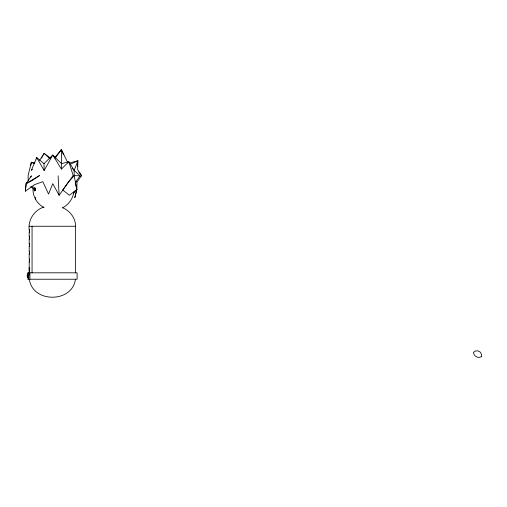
<?xml version="1.0" encoding="UTF-8"?>
<svg xmlns="http://www.w3.org/2000/svg" width="507" height="507" viewBox="0 0 507 507"><rect width="100%" height="100%" fill="white"/><g stroke="black" fill="none" stroke-linecap="round" stroke-linejoin="round"><path stroke-width="0.76" d="M36.681 158.976L36.681 157.5L44.008 163.679L44.141 170.523L52.766 155.015L61.531 163.679L61.398 169.078L68.857 161.752L74.155 170.377L80.062 175.821L75.264 182.672L76.836 189.523L74.802 197.705L76.836 189.263L73.445 193.484M34.552 190.822L34.787 187.748A1.559 0.792 -89.1 0 1 35.56 189.314A1.559 0.792 -89.1 0 1 34.742 190.873L34.552 190.822A1.559 0.792 -89.1 0 1 33.969 189.307A1.559 0.792 -89.1 0 1 34.577 187.799M33.12 186.443C32.004 194.834 36.308 203.77 44.02 207.496M69.136 163.096L77.92 160.77L74.155 170.377L74.193 175.821L68.686 181.664L62.716 189.948L69.396 195.29L76.836 189.523L77.02 181.379L75.264 182.672M28.874 274.173L28.696 274.173M29.191 230.203C27.777 220.171 34.184 210.044 43.868 207.078M55.168 157.138L61.398 149.597L61.531 163.679L68.857 161.752L73.173 175.561L59.129 195.29L52.766 183.68L48.558 194.054L42.822 181.664L34.501 184.668L25.35 191.19L26.161 183.509L31.345 175.821L30.87 177.177M25.35 191.19L26.161 183.509L39.502 175.561L31.814 180.771L26.161 183.509L27.378 182.875M77.286 166.683L77.603 163.723M30.87 165.219L31.345 162.265L34.97 162.975M35.332 199.568L35.718 197.248M28.398 276.778L28.043 276.822L28.177 276.011L28.671 276.087L28.614 275.738L27.815 275.859L28.31 274.046L29.032 273.964L29.108 274.579M75.423 279.42C72.14 303.148 32.651 303.148 29.374 279.42M28.202 275.916L28.177 275.808M28.728 275.928L27.815 275.859L28.69 275.415L27.967 275.516M28.151 274.579L28.652 273.938M28.386 276.036L29.216 274.116M29.032 273.964L29.007 274.547L28.525 274.496M28.284 277.817L28.367 277.481M28.043 276.822L28.31 274.046M29.108 274.293L28.817 275.535L28.094 275.637L28.088 276.296L28.791 276.195M73.908 191.804C72.938 198.674 68.61 204.948 62.272 207.889M60.986 151.061L61.398 149.597L67.843 162.823M41.555 158.165L42.296 156.783M43.032 155.408L44.141 153.336L50.307 158.127M39.584 160.408L44.141 153.336L49.895 158.647M77.482 181.379L81.526 175.561L77.66 169.782L77.92 160.77L70.251 164.268M55.041 158.222L61.398 149.597L63.337 154.527M80.474 176.69L81.526 175.561L78.788 172.006M32.442 169.287L31.383 170.377L36.681 157.5L44.141 170.523M44.008 163.679L52.766 155.015L61.398 169.078M28.215 275.345L28.69 275.415M29.374 229.525L29.374 232.46M29.374 236.116L29.374 239.234M29.374 243.379L29.374 246.503M29.374 251.155L29.374 254.222M29.374 258.906L29.374 262.024M28.139 276.119L28.867 276.011M28.215 274.439L28.943 274.344L28.563 274.325M28.005 276.011L28.614 275.738M28.107 279.23L28.062 276.169L28.081 277.563L28.785 277.462M28.817 277.773L28.069 277.779L28.018 275.859L28.722 275.776M27.815 275.859L28.76 275.859M28.905 277.386L28.196 277.468L28.018 275.859M28.069 277.779L28.772 277.697M73.173 175.561L80.062 175.821M29.191 226.255L75.6 226.255L75.6 272.88M27.841 272.817L77.115 272.817L77.115 279.23L27.841 279.23M28.386 274.376L28.76 274.401M28.278 275.567L28.652 275.593M62.919 207.87C70.131 210.975 75.625 218.257 75.6 226.255M34.013 163.584L31.345 162.265L28.056 175.821L28.284 180.948M30.686 186.633L33.291 188.338M72.038 168.191L74.155 170.377M74.193 175.821L76.836 189.523M58.102 175.821L59.129 195.29M32.061 226.255L32.061 272.88M29.913 272.817L29.913 279.23M29.374 267.493L29.374 270.979M29.191 231.788L29.191 237.314M29.191 238.898L29.191 244.431M29.191 246.009L29.191 251.542M29.191 253.126L29.191 259.445M29.191 261.029L29.191 268.14M29.191 270.51L29.191 272.88M28.107 272.817L28.107 274.243M27.207 275.257C27.302 280.897 28.525 275.016 27.714 276.131C27.334 280.466 27.562 272.24 27.657 274.084A4.664 0.71 87.7 0 0 27.454 274.084L27.207 275.257M34.577 188.629L34.476 188.781A1.008 0.513 -89.1 0 0 34.457 190.207L34.558 190.359A1.008 0.513 -89.1 0 0 35.344 189.498A1.008 0.513 -89.1 0 0 34.584 188.617M481.492 356.687A4.702 4.702 0 0 0 473.468 352.308A5.355 5.355 0 0 0 481.492 356.687M29.609 270.472A1.743 0.336 -90 0 0 29.463 267.55A1.743 0.336 -90 0 0 29.045 269.686A1.743 0.336 -90 0 0 29.609 270.472"/></g></svg>
